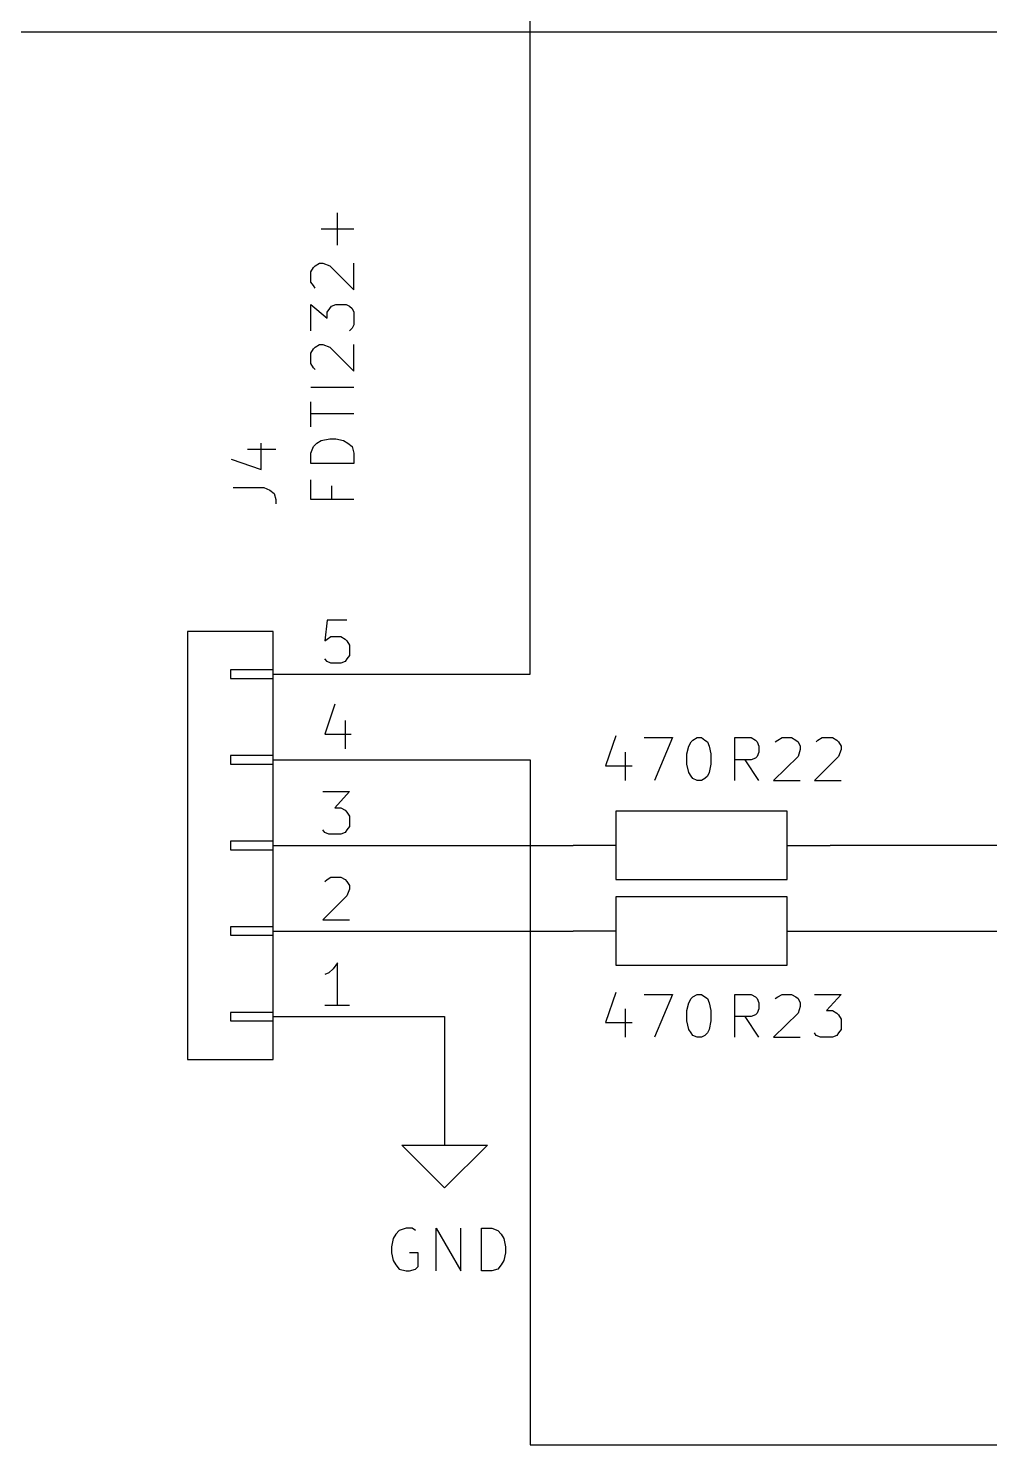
# Model space of a CAD drawing. Extents: x 10 to 410, y -287 to -10.
# Drawn here: x 81.64 to 110.14, y -222.25 to -180.23 of the extents above; entities that cross this region are included whole.
import ezdxf

# ---------------------------------------------------------------- set-up
doc = ezdxf.new("R2010")
doc.units = 0
doc.header["$MEASUREMENT"] = 0
for name, color, linetype in [('CYAN2', 4, 'CONTINUOUS'), ('GREEN2', 3, 'CONTINUOUS'), ('LYELLOW', 51, 'CONTINUOUS'), ('RED2', 1, 'CONTINUOUS')]:
    doc.layers.add(name, color=color, linetype=linetype)

msp = doc.modelspace()

# ---------------------------------------------------------------- linework, layer by layer
at = {"layer": 'CYAN2', "linetype": 'CONTINUOUS'}
for p, q in [((90.805, -186.665), (90.805, -185.699)), ((91.2876, -186.182), (90.3224, -186.182)), ((90.0176, -187.452), (90.0938, -187.325)), ((90.0938, -187.325), (90.1446, -187.274)), ((90.1446, -187.274), (90.2716, -187.198)), ((90.2716, -187.198), (90.3732, -187.198)), ((90.3732, -187.198), (90.5764, -187.274)), ((90.5764, -187.274), (91.2876, -187.985)), ((91.2876, -187.985), (91.2876, -187.198)), ((90.0176, -187.757), (90.0176, -187.452)), ((90.0938, -187.858), (90.0176, -187.757)), ((90.1446, -187.935), (90.0938, -187.858)), ((90.0176, -189.205), (90.0176, -188.417)), ((90.0176, -188.417), (90.5002, -188.824)), ((90.5002, -188.646), (90.5764, -188.544)), ((90.5002, -188.824), (90.5002, -188.646)), ((90.5764, -188.544), (90.6272, -188.468)), ((90.6272, -188.468), (90.7542, -188.417)), ((90.7542, -188.417), (91.059, -188.417)), ((91.059, -188.417), (91.1606, -188.468)), ((91.1606, -188.468), (91.2368, -188.544)), ((91.2368, -188.544), (91.2876, -188.646)), ((91.2876, -188.646), (91.2876, -189.027)), ((91.2876, -189.027), (91.2368, -189.128)), ((91.2368, -189.128), (91.1606, -189.205)), ((90.0176, -189.865), (90.0938, -189.738)), ((90.0176, -190.17), (90.0176, -189.865)), ((90.0938, -189.738), (90.1446, -189.687)), ((90.1446, -189.687), (90.2716, -189.611)), ((90.2716, -189.611), (90.3732, -189.611)), ((90.3732, -189.611), (90.5764, -189.687)), ((90.5764, -189.687), (91.2876, -190.398)), ((91.2876, -190.398), (91.2876, -189.611)), ((90.0938, -190.297), (90.0176, -190.17)), ((90.1446, -190.348), (90.0938, -190.297)), ((91.2876, -190.881), (90.0176, -190.881)), ((90.0176, -192.049), (90.0176, -191.313)), ((91.2876, -191.668), (90.0176, -191.668)), ((90.1954, -192.532), (90.3224, -192.456)), ((90.3224, -192.456), (90.5764, -192.405)), ((90.5764, -192.405), (90.7542, -192.405)), ((90.7542, -192.405), (90.9828, -192.456)), ((90.9828, -192.456), (91.1098, -192.532)), ((88.138, -192.71), (88.9762, -192.71)), ((88.5444, -193.319), (88.5444, -192.532)), ((90.0176, -192.837), (90.0938, -192.634)), ((90.0176, -193.142), (90.0176, -192.837)), ((90.0938, -192.634), (90.1954, -192.532)), ((91.1098, -192.532), (91.2368, -192.634)), ((91.2368, -192.634), (91.2876, -192.837)), ((91.2876, -192.837), (91.2876, -193.142)), ((87.6554, -193.015), (88.5444, -193.319)), ((91.2876, -193.142), (90.0176, -193.142)), ((90.0176, -194.208), (90.0176, -193.624)), ((87.7062, -193.853), (88.6206, -193.853)), ((88.6206, -193.853), (88.7984, -193.929)), ((88.7984, -193.929), (88.9254, -194.031)), ((88.9254, -194.031), (88.9762, -194.208)), ((90.6272, -193.802), (90.6272, -194.208)), ((88.9762, -194.208), (88.9762, -194.335)), ((91.2876, -194.208), (90.0176, -194.208)), ((99.06, -201.219), (98.7552, -202.108)), ((99.8982, -201.27), (100.736, -201.27)), ((100.736, -201.27), (100.203, -202.54)), ((101.346, -201.346), (101.473, -201.27)), ((101.473, -201.27), (101.6, -201.27)), ((101.6, -201.27), (101.702, -201.346)), ((102.591, -202.54), (102.591, -201.27)), ((102.591, -201.27), (103.073, -201.27)), ((103.073, -201.27), (103.2, -201.346)), ((103.861, -201.346), (103.988, -201.27)), ((103.988, -201.27), (104.267, -201.27)), ((104.267, -201.27), (104.394, -201.346)), ((105.054, -201.346), (105.181, -201.27)), ((105.181, -201.27), (105.486, -201.27)), ((105.486, -201.27), (105.613, -201.346)), ((99.3394, -201.701), (99.3394, -202.54)), ((101.168, -201.752), (101.219, -201.524)), ((101.219, -201.524), (101.295, -201.397)), ((101.295, -201.397), (101.346, -201.346)), ((101.702, -201.346), (101.778, -201.397)), ((101.778, -201.397), (101.829, -201.524)), ((101.829, -201.524), (101.879, -201.752)), ((103.2, -201.346), (103.251, -201.397)), ((103.251, -201.397), (103.302, -201.524)), ((103.302, -201.701), (103.251, -201.828)), ((103.302, -201.524), (103.302, -201.701)), ((103.784, -201.397), (103.861, -201.346)), ((104.394, -201.346), (104.47, -201.397)), ((104.47, -201.397), (104.521, -201.524)), ((104.521, -201.625), (104.47, -201.828)), ((104.521, -201.524), (104.521, -201.625)), ((105.004, -201.397), (105.054, -201.346)), ((105.613, -201.346), (105.664, -201.397)), ((105.664, -201.397), (105.74, -201.524)), ((105.74, -201.625), (105.664, -201.828)), ((105.74, -201.524), (105.74, -201.625)), ((98.7552, -202.108), (99.5426, -202.108)), ((101.168, -202.057), (101.168, -201.752)), ((101.219, -202.311), (101.168, -202.057)), ((101.879, -202.057), (101.829, -202.311)), ((101.879, -201.752), (101.879, -202.057)), ((103.073, -201.93), (102.591, -201.93)), ((103.302, -202.54), (102.895, -201.93)), ((103.2, -201.879), (103.073, -201.93)), ((103.251, -201.828), (103.2, -201.879)), ((104.47, -201.828), (103.734, -202.54)), ((105.664, -201.828), (104.953, -202.54)), ((101.295, -202.413), (101.219, -202.311)), ((101.346, -202.489), (101.295, -202.413)), ((101.473, -202.54), (101.346, -202.489)), ((101.6, -202.54), (101.473, -202.54)), ((101.702, -202.489), (101.6, -202.54)), ((101.778, -202.413), (101.702, -202.489)), ((101.829, -202.311), (101.778, -202.413)), ((103.734, -202.54), (104.521, -202.54)), ((104.953, -202.54), (105.74, -202.54)), ((99.06, -208.839), (98.7552, -209.728)), ((99.8982, -208.89), (100.736, -208.89)), ((100.736, -208.89), (100.203, -210.16)), ((101.168, -209.372), (101.219, -209.144)), ((101.219, -209.144), (101.295, -209.017)), ((101.295, -209.017), (101.346, -208.966)), ((101.346, -208.966), (101.473, -208.89)), ((101.473, -208.89), (101.6, -208.89)), ((101.6, -208.89), (101.702, -208.966)), ((101.702, -208.966), (101.778, -209.017)), ((101.778, -209.017), (101.829, -209.144)), ((101.829, -209.144), (101.879, -209.372)), ((102.591, -210.16), (102.591, -208.89)), ((102.591, -208.89), (103.073, -208.89)), ((103.073, -208.89), (103.2, -208.966)), ((103.2, -208.966), (103.251, -209.017)), ((103.251, -209.017), (103.302, -209.144)), ((103.302, -209.144), (103.302, -209.321)), ((103.784, -209.017), (103.861, -208.966)), ((103.861, -208.966), (103.988, -208.89)), ((103.988, -208.89), (104.267, -208.89)), ((104.267, -208.89), (104.394, -208.966)), ((104.394, -208.966), (104.47, -209.017)), ((104.47, -209.017), (104.521, -209.144)), ((104.521, -209.245), (104.47, -209.448)), ((104.521, -209.144), (104.521, -209.245)), ((104.953, -208.89), (105.74, -208.89)), ((105.74, -208.89), (105.308, -209.372)), ((99.3394, -209.321), (99.3394, -210.16)), ((101.168, -209.677), (101.168, -209.372)), ((101.219, -209.931), (101.168, -209.677)), ((101.879, -209.677), (101.829, -209.931)), ((101.879, -209.372), (101.879, -209.677)), ((103.073, -209.55), (102.591, -209.55)), ((103.302, -210.16), (102.895, -209.55)), ((103.2, -209.499), (103.073, -209.55)), ((103.251, -209.448), (103.2, -209.499)), ((103.302, -209.321), (103.251, -209.448)), ((104.47, -209.448), (103.734, -210.16)), ((105.308, -209.372), (105.486, -209.372)), ((105.486, -209.372), (105.613, -209.448)), ((105.613, -209.448), (105.664, -209.499)), ((105.664, -209.499), (105.74, -209.626)), ((105.74, -209.626), (105.74, -209.931)), ((98.7552, -209.728), (99.5426, -209.728)), ((101.295, -210.033), (101.219, -209.931)), ((101.346, -210.109), (101.295, -210.033)), ((101.473, -210.16), (101.346, -210.109)), ((101.702, -210.109), (101.6, -210.16)), ((101.778, -210.033), (101.702, -210.109)), ((101.829, -209.931), (101.778, -210.033)), ((105.004, -210.109), (104.953, -210.033)), ((105.131, -210.16), (105.004, -210.109)), ((105.613, -210.109), (105.486, -210.16)), ((105.664, -210.033), (105.613, -210.109)), ((105.74, -209.931), (105.664, -210.033)), ((101.6, -210.16), (101.473, -210.16)), ((103.734, -210.16), (104.521, -210.16)), ((105.486, -210.16), (105.131, -210.16)), ((92.6338, -215.9), (92.5322, -216.002)), ((92.837, -215.824), (92.6338, -215.9)), ((93.0148, -215.824), (92.837, -215.824)), ((93.1164, -215.9), (93.0148, -215.824)), ((93.726, -217.094), (93.726, -215.824)), ((93.726, -215.824), (94.4626, -217.094)), ((94.4626, -217.094), (94.4626, -215.824)), ((95.0722, -217.094), (95.0722, -215.824)), ((95.0722, -215.824), (95.377, -215.824)), ((95.377, -215.824), (95.5548, -215.9)), ((95.5548, -215.9), (95.6564, -216.002)), ((92.456, -216.129), (92.4052, -216.383)), ((92.4052, -216.383), (92.4052, -216.56)), ((92.5322, -216.002), (92.456, -216.129)), ((95.6564, -216.002), (95.7326, -216.129)), ((95.7326, -216.129), (95.7834, -216.383)), ((95.7834, -216.383), (95.7834, -216.56)), ((92.4052, -216.56), (92.456, -216.789)), ((92.456, -216.789), (92.5322, -216.916)), ((93.1926, -216.56), (92.9386, -216.56)), ((93.1926, -216.967), (93.1926, -216.56)), ((95.7326, -216.789), (95.6564, -216.916)), ((95.7834, -216.56), (95.7326, -216.789)), ((92.5322, -216.916), (92.6338, -217.043)), ((92.6338, -217.043), (92.837, -217.094)), ((92.837, -217.094), (92.9386, -217.094)), ((92.9386, -217.094), (93.1164, -217.043)), ((93.1164, -217.043), (93.1926, -216.967)), ((95.377, -217.094), (95.0722, -217.094)), ((95.5548, -217.043), (95.377, -217.094)), ((95.6564, -216.916), (95.5548, -217.043))]:
    msp.add_line(p, q, dxfattribs=at)
at = {"layer": 'GREEN2', "linetype": 'CONTINUOUS'}
for p, q in [((96.52, -199.39), (96.52, -175.26)), ((138.43, -180.34), (71.12, -180.34)), ((92.71, -199.39), (96.52, -199.39)), ((92.71, -201.93), (96.52, -201.93)), ((96.52, -201.93), (96.52, -222.25)), ((92.71, -204.47), (97.79, -204.47)), ((125.73, -204.47), (105.41, -204.47)), ((92.71, -207.01), (97.79, -207.01)), ((105.41, -207.01), (125.73, -207.01)), ((92.71, -209.55), (93.98, -209.55)), ((93.98, -209.55), (93.98, -212.09)), ((96.52, -222.25), (125.73, -222.25))]:
    msp.add_line(p, q, dxfattribs=at)
at = {"layer": 'LYELLOW', "linetype": 'CONTINUOUS'}
for p, q in [((88.9, -198.12), (86.36, -198.12)), ((86.36, -198.12), (86.36, -210.82)), ((88.9, -210.82), (88.9, -198.12)), ((86.36, -210.82), (88.9, -210.82))]:
    msp.add_line(p, q, dxfattribs=at)
at = {"layer": 'RED2', "linetype": 'CONTINUOUS'}
for p, q in [((90.5002, -197.79), (90.424, -198.399)), ((91.0844, -197.79), (90.5002, -197.79)), ((88.9, -198.12), (86.36, -198.12)), ((86.36, -198.12), (86.36, -210.82)), ((88.9, -210.82), (88.9, -198.12)), ((90.5002, -198.349), (90.6018, -198.272)), ((90.6018, -198.272), (90.9066, -198.272)), ((90.9066, -198.272), (91.0336, -198.349)), ((90.424, -198.399), (90.5002, -198.349)), ((91.0336, -198.349), (91.0844, -198.399)), ((91.0844, -198.399), (91.1606, -198.526)), ((91.1606, -198.526), (91.1606, -198.831)), ((90.5002, -199.009), (90.424, -198.933)), ((90.6018, -199.06), (90.5002, -199.009)), ((90.9066, -199.06), (90.6018, -199.06)), ((91.0336, -199.009), (90.9066, -199.06)), ((91.0844, -198.933), (91.0336, -199.009)), ((91.1606, -198.831), (91.0844, -198.933)), ((88.9, -199.263), (87.63, -199.263)), ((87.63, -199.263), (87.63, -199.517)), ((87.63, -199.517), (88.9, -199.517)), ((88.9, -199.517), (88.9, -199.263)), ((88.9, -199.39), (92.71, -199.39)), ((90.7288, -200.279), (90.424, -201.168)), ((91.0336, -200.762), (91.0336, -201.6)), ((90.424, -201.168), (91.2114, -201.168)), ((88.9, -201.803), (87.63, -201.803)), ((87.63, -201.803), (87.63, -202.057)), ((87.63, -202.057), (88.9, -202.057)), ((88.9, -202.057), (88.9, -201.803)), ((88.9, -201.93), (92.71, -201.93)), ((90.3732, -202.87), (91.1606, -202.87)), ((91.1606, -202.87), (90.7288, -203.352)), ((90.7288, -203.352), (90.9066, -203.352)), ((90.9066, -203.352), (91.0336, -203.429)), ((91.0336, -203.429), (91.0844, -203.479)), ((91.0844, -203.479), (91.1606, -203.606)), ((91.1606, -203.606), (91.1606, -203.911)), ((99.06, -203.454), (99.06, -205.486)), ((104.14, -203.454), (99.06, -203.454)), ((104.14, -205.486), (104.14, -203.454)), ((90.424, -204.089), (90.3732, -204.013)), ((90.551, -204.14), (90.424, -204.089)), ((90.9066, -204.14), (90.551, -204.14)), ((91.0336, -204.089), (90.9066, -204.14)), ((91.0844, -204.013), (91.0336, -204.089)), ((91.1606, -203.911), (91.0844, -204.013)), ((88.9, -204.343), (87.63, -204.343)), ((87.63, -204.343), (87.63, -204.597)), ((87.63, -204.597), (88.9, -204.597)), ((88.9, -204.597), (88.9, -204.343)), ((88.9, -204.47), (92.71, -204.47)), ((99.06, -204.47), (97.79, -204.47)), ((104.14, -204.47), (105.41, -204.47)), ((90.424, -205.537), (90.5002, -205.486)), ((90.5002, -205.486), (90.6018, -205.41)), ((90.6018, -205.41), (90.9066, -205.41)), ((90.9066, -205.41), (91.0336, -205.486)), ((91.0336, -205.486), (91.0844, -205.537)), ((99.06, -205.486), (104.14, -205.486)), ((91.0844, -205.537), (91.1606, -205.664)), ((91.1606, -205.765), (91.0844, -205.969)), ((91.1606, -205.664), (91.1606, -205.765)), ((91.0844, -205.969), (90.3732, -206.68)), ((99.06, -205.994), (99.06, -208.026)), ((104.14, -205.994), (99.06, -205.994)), ((104.14, -208.026), (104.14, -205.994)), ((90.3732, -206.68), (91.1606, -206.68)), ((88.9, -206.883), (87.63, -206.883)), ((87.63, -206.883), (87.63, -207.137)), ((87.63, -207.137), (88.9, -207.137)), ((88.9, -207.137), (88.9, -206.883)), ((88.9, -207.01), (92.71, -207.01)), ((99.06, -207.01), (97.79, -207.01)), ((104.14, -207.01), (105.41, -207.01)), ((90.805, -207.95), (90.678, -208.128)), ((90.805, -209.22), (90.805, -207.95)), ((90.551, -208.255), (90.424, -208.305)), ((90.678, -208.128), (90.551, -208.255)), ((99.06, -208.026), (104.14, -208.026)), ((91.1606, -209.22), (90.424, -209.22)), ((88.9, -209.423), (87.63, -209.423)), ((87.63, -209.423), (87.63, -209.677)), ((87.63, -209.677), (88.9, -209.677)), ((88.9, -209.677), (88.9, -209.423)), ((88.9, -209.55), (92.71, -209.55)), ((86.36, -210.82), (88.9, -210.82)), ((93.98, -212.09), (93.98, -213.36)), ((93.98, -214.63), (92.71, -213.36)), ((92.71, -213.36), (93.98, -213.36)), ((93.98, -213.36), (95.25, -213.36)), ((95.25, -213.36), (93.98, -214.63))]:
    msp.add_line(p, q, dxfattribs=at)

doc.saveas('drawing.dxf')
